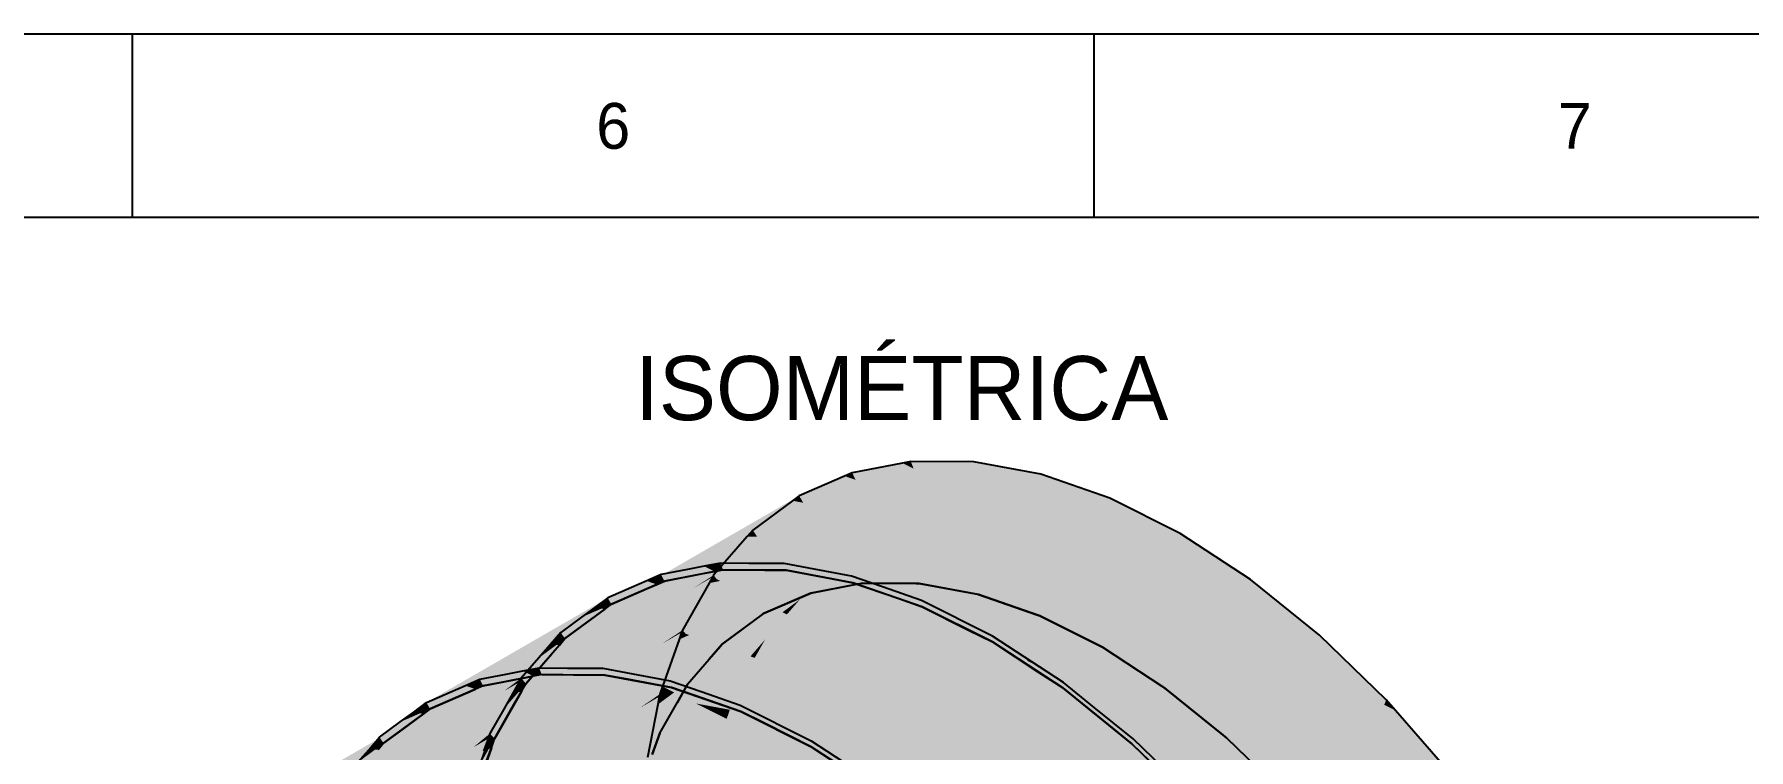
# Model space of a CAD drawing. Extents: x 0 to 420, y 0 to 297.
# Drawn here: x 257.1 to 350.7, y 257.9 to 297 of the extents above; entities that cross this region are included whole.
import ezdxf
from ezdxf.enums import TextEntityAlignment as Align

# ---------------------------------------------------------------- set-up
doc = ezdxf.new("R2010")
doc.units = 0
for name, color, linetype in [('FINA', 7, 'CONTINUOUS'), ('NORMA', 7, 'CONTINUOUS'), ('SOMBRA', 8, 'CONTINUOUS'), ('TEXTO', 7, 'CONTINUOUS'), ('VISIBLE', 7, 'CONTINUOUS')]:
    doc.layers.add(name, color=color, linetype=linetype)

msp = doc.modelspace()

# ---------------------------------------------------------------- linework, layer by layer
at = {"layer": 'FINA'}
for p, q in [((420, 297), (0, 297)), ((262.5, 287), (262.5, 297)), ((315, 287), (315, 297))]:
    msp.add_line(p, q, dxfattribs=at)
at = {"layer": 'NORMA'}
msp.add_line((410, 287), (20, 287), dxfattribs=at)
at = {"layer": 'SOMBRA', "color": 254}
for points in [[(294.2843, 267.6761), (304.995, 273.6845), (300.1886, 271.0849)], [(294.2843, 267.6761), (294.7419, 267.7649), (304.995, 273.6845)], [(308.4459, 273.6572), (304.995, 273.6845), (294.7419, 267.7649)], [(308.4459, 273.6572), (294.7419, 267.7649), (297.0292, 267.7468)], [(298.1929, 267.7376), (308.4459, 273.6572), (297.0292, 267.7468)], [(312.0895, 272.9818), (308.4459, 273.6572), (298.1929, 267.7376)], [(300.1886, 271.0849), (304.995, 273.6845), (304.5374, 273.5957)], [(300.1886, 271.0849), (304.5374, 273.5957), (301.7957, 273.0633)], [(291.1289, 266.9636), (301.7957, 273.0633), (297.0336, 270.3727)], [(291.1289, 266.9636), (291.5426, 267.1437), (301.7957, 273.0633)], [(300.1886, 271.0849), (301.7957, 273.0633), (291.5426, 267.1437)], [(297.0336, 270.3727), (301.7957, 273.0633), (301.382, 272.8832)], [(297.0336, 270.3727), (301.382, 272.8832), (298.9028, 271.804)], [(312.0895, 272.9818), (298.1929, 267.7376), (300.6078, 267.2899)], [(301.8364, 267.0622), (312.0895, 272.9818), (300.6078, 267.2899)], [(315.8633, 271.6698), (312.0895, 272.9818), (301.8364, 267.0622)], [(288.2869, 265.6161), (298.9028, 271.804), (294.1915, 269.0252)], [(288.2869, 265.6161), (288.6497, 265.8844), (298.9028, 271.804)], [(297.0336, 270.3727), (298.9028, 271.804), (288.6497, 265.8844)], [(294.1915, 269.0252), (298.9028, 271.804), (298.54, 271.5357)], [(294.1915, 269.0252), (298.54, 271.5357), (296.3658, 269.9283)], [(315.8633, 271.6698), (301.8364, 267.0622), (304.3377, 266.1926)], [(305.6102, 265.7502), (315.8633, 271.6698), (304.3377, 266.1926)], [(319.7028, 269.7436), (315.8633, 271.6698), (305.6102, 265.7502)], [(300.1886, 271.0849), (291.5426, 267.1437), (293.6631, 267.5554)], [(294.2843, 267.6761), (300.1886, 271.0849), (293.6631, 267.5554)], [(285.807, 263.6569), (296.3658, 269.9283), (291.7111, 267.0656)], [(285.807, 263.6569), (286.1128, 264.0087), (296.3658, 269.9283)], [(294.1915, 269.0252), (296.3658, 269.9283), (286.1128, 264.0087)], [(297.0336, 270.3727), (288.6497, 265.8844), (290.5671, 266.719)], [(291.1289, 266.9636), (297.0336, 270.3727), (290.5671, 266.719)], [(291.7111, 267.0656), (296.3658, 269.9283), (296.06, 269.5765)], [(319.7028, 269.7436), (305.6102, 265.7502), (308.155, 264.4735)], [(309.4497, 263.824), (319.7028, 269.7436), (308.155, 264.4735)], [(323.5423, 267.2363), (319.7028, 269.7436), (309.4497, 263.824)], [(294.1915, 269.0252), (286.1128, 264.0087), (287.7942, 265.2519)], [(288.2869, 265.6161), (294.1915, 269.0252), (287.7942, 265.2519)], [(291.7111, 267.0656), (296.06, 269.5765), (294.2281, 267.4683)], [(292.8026, 267.7803), (291.3705, 267.5022), (281.471, 261.7867)], [(292.8026, 267.7803), (281.471, 261.7867), (287.2925, 264.599)], [(283.8216, 262.2432), (294.6005, 268.1294), (291.0258, 266.4025)], [(283.8216, 262.2432), (284.701, 262.414), (294.6005, 268.1294)], [(296.1453, 268.1172), (294.6005, 268.1294), (284.701, 262.414)], [(296.1453, 268.1172), (284.701, 262.414), (290.6352, 264.9359)], [(291.0258, 266.4025), (292.8026, 267.7803), (287.2925, 264.599)], [(299.7156, 267.7995), (298.0846, 268.1019), (288.1851, 262.3864)], [(288.1851, 262.3864), (298.0846, 268.1019), (290.6352, 264.9359)], [(299.7156, 267.7995), (288.1851, 262.3864), (294.2053, 264.6181)], [(298.0846, 268.1019), (296.1453, 268.1172), (290.6352, 264.9359)], [(291.0258, 266.4025), (294.6005, 268.1294), (293.7211, 267.9587)], [(291.0258, 266.4025), (293.7211, 267.9587), (292.8026, 267.7803)], [(301.7632, 267.4199), (299.7156, 267.7995), (294.2053, 264.6181)], [(289.7447, 266.7945), (288.4497, 266.2308), (278.5503, 260.5153)], [(289.7447, 266.7945), (278.5503, 260.5153), (284.2345, 263.6132)], [(280.6758, 261.4406), (291.3705, 267.5022), (287.8802, 265.6)], [(280.6758, 261.4406), (281.471, 261.7867), (291.3705, 267.5022)], [(283.9169, 261.4461), (294.2281, 267.4683), (293.1313, 266.766)], [(283.9169, 261.4461), (283.9751, 261.5487), (294.2281, 267.4683)], [(291.7111, 267.0656), (294.2281, 267.4683), (283.9751, 261.5487)], [(291.7111, 267.0656), (283.9751, 261.5487), (285.3919, 263.1792)], [(287.8802, 265.6), (289.7447, 266.7945), (284.2345, 263.6132)], [(285.807, 263.6569), (291.7111, 267.0656), (285.3919, 263.1792)], [(287.8802, 265.6), (291.3705, 267.5022), (290.5753, 267.156)], [(287.8802, 265.6), (290.5753, 267.156), (289.7447, 266.7945)], [(289.6361, 264.5283), (294.17, 267.3657), (293.9847, 267.0389)], [(289.6361, 264.5283), (293.1313, 266.766), (294.17, 267.3657)], [(289.6361, 264.5283), (293.9847, 267.0389), (292.5263, 264.466)], [(303.4526, 266.8326), (301.7632, 267.4199), (291.8637, 261.7044)], [(291.8637, 261.7044), (301.7632, 267.4199), (294.2053, 264.6181)], [(303.4526, 266.8326), (291.8637, 261.7044), (297.9425, 263.6513)], [(293.1313, 266.766), (294.2281, 267.4683), (294.17, 267.3657)], [(305.5733, 266.0953), (303.4526, 266.8326), (297.9425, 263.6513)], [(323.5423, 267.2363), (309.4497, 263.824), (311.9945, 262.1622)], [(313.2893, 261.3167), (323.5423, 267.2363), (311.9945, 262.1622)], [(327.3161, 264.1907), (323.5423, 267.2363), (313.2893, 261.3167)], [(277.8529, 259.9998), (288.4497, 266.2308), (285.0572, 264.1592)], [(277.8529, 259.9998), (278.5503, 260.5153), (288.4497, 266.2308)], [(283.7317, 261.1193), (293.1313, 266.766), (289.6361, 264.5283)], [(283.7317, 261.1193), (283.9169, 261.4461), (293.1313, 266.766)], [(283.8216, 262.2432), (291.0258, 266.4025), (287.2925, 264.599)], [(285.0572, 264.1592), (288.4497, 266.2308), (287.7524, 265.7152)], [(295.6738, 260.3798), (305.5733, 266.0953), (297.9425, 263.6513)], [(309.4497, 264.1506), (305.5733, 266.0953), (295.6738, 260.3798)], [(287.0241, 265.1767), (285.8884, 264.3371), (275.9889, 258.6216)], [(287.0241, 265.1767), (275.9889, 258.6216), (281.5139, 261.9954)], [(280.6758, 261.4406), (287.8802, 265.6), (284.2345, 263.6132)], [(285.0572, 264.1592), (287.0241, 265.1767), (281.5139, 261.9954)], [(290.6352, 264.9359), (284.701, 262.414), (286.2458, 262.4017)], [(285.0572, 264.1592), (287.7524, 265.7152), (287.0241, 265.1767)], [(288.1851, 262.3864), (290.6352, 264.9359), (286.2458, 262.4017)], [(275.4012, 257.9454), (285.8884, 264.3371), (282.6054, 262.1047)], [(275.4012, 257.9454), (275.9889, 258.6216), (285.8884, 264.3371)], [(277.8529, 259.9998), (285.0572, 264.1592), (281.5139, 261.9954)], [(287.2925, 264.599), (281.471, 261.7867), (282.9031, 262.0648)], [(282.231, 258.4271), (292.5263, 264.466), (291.4455, 263.7471)], [(282.231, 258.4271), (282.2732, 258.5464), (292.5263, 264.466)], [(289.6361, 264.5283), (292.5263, 264.466), (282.2732, 258.5464)], [(289.6361, 264.5283), (282.2732, 258.5464), (283.4012, 260.5363)], [(282.6054, 262.1047), (285.8884, 264.3371), (285.3007, 263.6609)], [(283.8216, 262.2432), (287.2925, 264.599), (282.9031, 262.0648)], [(283.7317, 261.1193), (289.6361, 264.5283), (283.4012, 260.5363)], [(288.0007, 261.4557), (292.484, 264.3467), (292.3494, 263.9664)], [(288.0007, 261.4557), (291.4455, 263.7471), (292.484, 264.3467)], [(294.2053, 264.6181), (288.1851, 262.3864), (289.8161, 262.084)], [(291.8637, 261.7044), (294.2053, 264.6181), (289.8161, 262.084)], [(291.4455, 263.7471), (292.5263, 264.466), (292.484, 264.3467)], [(299.5503, 258.4351), (309.4497, 264.1506), (295.6738, 260.3798)], [(311.6075, 262.7415), (309.4497, 264.1506), (299.5503, 258.4351)], [(327.3161, 264.1907), (313.2893, 261.3167), (315.7905, 259.2981)], [(317.0631, 258.2711), (327.3161, 264.1907), (315.7905, 259.2981)], [(330.9597, 260.6589), (327.3161, 264.1907), (317.0631, 258.2711)], [(284.2345, 263.6132), (278.5503, 260.5153), (279.8452, 261.079)], [(280.6758, 261.4406), (284.2345, 263.6132), (279.8452, 261.079)], [(282.0963, 258.0468), (291.4455, 263.7471), (288.0007, 261.4557)], [(282.0963, 258.0468), (282.231, 258.4271), (291.4455, 263.7471)], [(282.6054, 262.1047), (285.3007, 263.6609), (284.6871, 262.9546)], [(288.0007, 261.4557), (292.3494, 263.9664), (291.4366, 261.3885)], [(297.9425, 263.6513), (291.8637, 261.7044), (293.5531, 261.1171)], [(295.6738, 260.3798), (297.9425, 263.6513), (293.5531, 261.1171)], [(284.6871, 262.9546), (283.7301, 261.8534), (273.8306, 256.1379)], [(284.6871, 262.9546), (273.8306, 256.1379), (279.1769, 259.7734)], [(275.4012, 257.9454), (282.6054, 262.1047), (279.1769, 259.7734)], [(282.6054, 262.1047), (284.6871, 262.9546), (279.1769, 259.7734)], [(311.6075, 262.7415), (299.5503, 258.4351), (307.2182, 260.2074)], [(313.3262, 261.6192), (311.6075, 262.7415), (307.2182, 260.2074)], [(270.9764, 255.3285), (281.6431, 261.4282), (281.2294, 261.2481)], [(270.9764, 255.3285), (271.3901, 255.5086), (281.6431, 261.4282)], [(270.9764, 255.3285), (281.2294, 261.2481), (279.7258, 260.5935)], [(281.6431, 261.4282), (271.3901, 255.5086), (282.722, 261.6377)], [(274.1318, 256.041), (282.722, 261.6377), (271.3901, 255.5086)], [(273.6922, 255.8938), (283.7301, 261.8534), (282.7944, 261.1489)], [(273.6922, 255.8938), (273.8306, 256.1379), (283.7301, 261.8534)], [(274.1318, 256.041), (284.8424, 262.0495), (284.3849, 261.9606)], [(274.1318, 256.041), (274.5894, 256.1299), (284.8424, 262.0495)], [(274.1318, 256.041), (284.3849, 261.9606), (282.722, 261.6377)], [(284.8424, 262.0495), (274.5894, 256.1299), (286.0061, 262.0403)], [(278.0403, 256.1026), (286.0061, 262.0403), (274.5894, 256.1299)], [(281.5139, 261.9954), (275.9889, 258.6216), (277.1246, 259.4613)], [(277.8529, 259.9998), (281.5139, 261.9954), (277.1246, 259.4613)], [(278.0403, 256.1026), (288.2934, 262.0222), (286.0061, 262.0403)], [(288.2934, 262.0222), (278.0403, 256.1026), (289.522, 261.7944)], [(281.6839, 255.4271), (289.522, 261.7944), (278.0403, 256.1026)], [(280.5671, 259.4721), (283.5917, 261.6093), (283.2623, 261.0282)], [(280.5671, 259.4721), (282.7944, 261.1489), (283.5917, 261.6093)], [(291.4366, 261.3885), (291.2895, 260.9729), (281.0364, 255.0533)], [(291.4366, 261.3885), (281.0364, 255.0533), (281.1836, 255.4689)], [(288.0007, 261.4557), (291.4366, 261.3885), (281.1836, 255.4689)], [(288.0007, 261.4557), (281.1836, 255.4689), (281.8562, 257.3685)], [(281.6839, 255.4271), (291.9369, 261.3467), (289.522, 261.7944)], [(291.9369, 261.3467), (281.6839, 255.4271), (293.2095, 260.9043)], [(282.0963, 258.0468), (288.0007, 261.4557), (281.8562, 257.3685)], [(282.7944, 261.1489), (283.7301, 261.8534), (283.5917, 261.6093)], [(315.0155, 260.2558), (313.3262, 261.6192), (303.4267, 255.9037)], [(303.4267, 255.9037), (313.3262, 261.6192), (307.2182, 260.2074)], [(278.7503, 260.1689), (268.4972, 254.2493), (279.7258, 260.5935)], [(270.9764, 255.3285), (279.7258, 260.5935), (268.4972, 254.2493)], [(273.3628, 255.3127), (282.7944, 261.1489), (280.5671, 259.4721)], [(273.3628, 255.3127), (273.6922, 255.8938), (282.7944, 261.1489)], [(280.5671, 259.4721), (283.2623, 261.0282), (282.7737, 260.1662)], [(280.9291, 254.492), (290.2253, 260.2393), (286.8335, 257.901)], [(280.9291, 254.492), (281.0108, 254.9193), (290.2253, 260.2393)], [(281.0108, 254.9193), (291.2895, 260.9729), (290.2253, 260.2393)], [(281.0108, 254.9193), (281.0364, 255.0533), (291.2895, 260.9729)], [(285.4577, 254.1151), (293.2095, 260.9043), (281.6839, 255.4271)], [(285.4577, 254.1151), (295.7107, 260.0347), (293.2095, 260.9043)], [(286.8335, 257.901), (291.2638, 260.8389), (291.1821, 260.4116)], [(286.8335, 257.901), (290.2253, 260.2393), (291.2638, 260.8389)], [(286.8335, 257.901), (291.1821, 260.4116), (290.6281, 257.5156)], [(290.2253, 260.2393), (291.2895, 260.9729), (291.2638, 260.8389)], [(315.0155, 260.2558), (303.4267, 255.9037), (309.5052, 257.0745)], [(317.1363, 258.5443), (315.0155, 260.2558), (309.5052, 257.0745)], [(330.9597, 260.6589), (317.0631, 258.2711), (319.478, 255.9302)], [(320.7066, 254.7393), (330.9597, 260.6589), (319.478, 255.9302)], [(268.1344, 253.9811), (278.7503, 260.1689), (278.3874, 259.9007)], [(268.1344, 253.9811), (268.4972, 254.2493), (278.7503, 260.1689)], [(268.1344, 253.9811), (278.3874, 259.9007), (277.0688, 258.9257)], [(282.7737, 260.1662), (282.0119, 258.8223), (272.1124, 253.1068)], [(282.7737, 260.1662), (272.1124, 253.1068), (277.2635, 256.9849)], [(273.3628, 255.3127), (280.5671, 259.4721), (277.2635, 256.9849)], [(279.1769, 259.7734), (273.8306, 256.1379), (274.7876, 257.2392)], [(275.4012, 257.9454), (279.1769, 259.7734), (274.7876, 257.2392)], [(280.5671, 259.4721), (282.7737, 260.1662), (277.2635, 256.9849)], [(295.7107, 260.0347), (285.4577, 254.1151), (297.0055, 259.3852)], [(289.2972, 252.1889), (297.0055, 259.3852), (285.4577, 254.1151)], [(289.2972, 252.1889), (299.5503, 258.1085), (297.0055, 259.3852)], [(307.2182, 260.2074), (299.5503, 258.4351), (301.708, 257.0261)], [(303.4267, 255.9037), (307.2182, 260.2074), (301.708, 257.0261)], [(276.2133, 258.2932), (265.9602, 252.3736), (277.0688, 258.9257)], [(268.1344, 253.9811), (277.0688, 258.9257), (265.9602, 252.3736)], [(272.0119, 252.8228), (282.0119, 258.8223), (281.1141, 258.0779)], [(272.0119, 252.8228), (272.1124, 253.1068), (282.0119, 258.8223)], [(278.9767, 256.306), (281.9114, 258.5382), (281.6719, 257.8621)], [(278.9767, 256.306), (281.1141, 258.0779), (281.9114, 258.5382)], [(281.1141, 258.0779), (282.0119, 258.8223), (281.9114, 258.5382)], [(318.7673, 256.9633), (317.1363, 258.5443), (307.2368, 252.8288)], [(307.2368, 252.8288), (317.1363, 258.5443), (309.5052, 257.0745)], [(265.6545, 252.0218), (276.2133, 258.2932), (275.9075, 257.9414)], [(265.6545, 252.0218), (265.9602, 252.3736), (276.2133, 258.2932)], [(271.7725, 252.1466), (281.1141, 258.0779), (278.9767, 256.306)], [(271.7725, 252.1466), (272.0119, 252.8228), (281.1141, 258.0779)], [(299.5503, 258.1085), (289.2972, 252.1889), (300.845, 257.263)]]:
    msp.add_solid(points, dxfattribs=at)
at = {"layer": 'SOMBRA', "color": 253}
for points in [[(301.9824, 272.6744), (301.7957, 273.0633), (304.5374, 273.5957)], [(301.9824, 272.6744), (304.5374, 273.5957), (305.1484, 273.2892)], [(304.5374, 273.5957), (304.995, 273.6845), (305.1484, 273.2892)], [(305.1484, 273.2892), (304.995, 273.6845), (308.4459, 273.6572)], [(305.1484, 273.2892), (308.4459, 273.6572), (309.1522, 271.2806)], [(309.1522, 271.2806), (308.4459, 273.6572), (312.0895, 272.9818)], [(299.1197, 271.4283), (298.9028, 271.804), (301.382, 272.8832)], [(299.1197, 271.4283), (301.382, 272.8832), (301.9824, 272.6744)], [(299.1197, 271.4283), (301.9824, 272.6744), (302.9192, 270.7239)], [(301.382, 272.8832), (301.7957, 273.0633), (301.9824, 272.6744)], [(301.9824, 272.6744), (305.1484, 273.2892), (305.9178, 271.3062)], [(302.9192, 270.7239), (301.9824, 272.6744), (305.9178, 271.3062)], [(305.9178, 271.3062), (305.1484, 273.2892), (309.1522, 271.2806)], [(309.1522, 271.2806), (312.0895, 272.9818), (312.8134, 269.4439)], [(312.8134, 269.4439), (312.0895, 272.9818), (315.8633, 271.6698)], [(296.6092, 269.5721), (296.3658, 269.9283), (298.54, 271.5357)], [(296.6092, 269.5721), (298.54, 271.5357), (299.1197, 271.4283)], [(298.54, 271.5357), (298.9028, 271.804), (299.1197, 271.4283)], [(312.8134, 269.4439), (315.8633, 271.6698), (316.2878, 267.7009)], [(316.2878, 267.7009), (315.8633, 271.6698), (319.7028, 269.7436)], [(296.6092, 269.5721), (299.1197, 271.4283), (300.2078, 269.5436)], [(300.2078, 269.5436), (299.1197, 271.4283), (302.9192, 270.7239)], [(300.2078, 269.5436), (302.9192, 270.7239), (303.4985, 269.5176)], [(302.9192, 270.7239), (305.9178, 271.3062), (306.3936, 270.0798)], [(303.4985, 269.5176), (302.9192, 270.7239), (306.3936, 270.0798)], [(306.3936, 270.0798), (305.9178, 271.3062), (309.5164, 270.0551)], [(305.9178, 271.3062), (309.1522, 271.2806), (309.5164, 270.0551)], [(309.5164, 270.0551), (309.1522, 271.2806), (312.8134, 269.4439)], [(296.06, 269.5765), (296.3658, 269.9283), (296.6092, 269.5721)], [(303.4985, 269.5176), (306.3936, 270.0798), (306.6213, 269.4929)], [(306.6213, 269.4929), (306.3936, 270.0798), (309.6907, 269.4686)], [(306.3936, 270.0798), (309.5164, 270.0551), (309.6907, 269.4686)], [(309.6907, 269.4686), (309.5164, 270.0551), (312.9313, 268.8678)], [(309.5164, 270.0551), (312.8134, 269.4439), (312.9313, 268.8678)], [(316.2878, 267.7009), (319.7028, 269.7436), (319.7028, 265.9877)], [(319.7028, 265.9877), (319.7028, 269.7436), (323.5423, 267.2363)], [(294.4055, 267.2475), (294.2281, 267.4683), (296.06, 269.5765)], [(294.4055, 267.2475), (296.06, 269.5765), (296.6092, 269.5721)], [(294.4055, 267.2475), (296.6092, 269.5721), (297.83, 267.7856)], [(297.83, 267.7856), (296.6092, 269.5721), (300.2078, 269.5436)], [(297.83, 267.7856), (300.2078, 269.5436), (300.8807, 268.3781)], [(300.8807, 268.3781), (300.2078, 269.5436), (303.4985, 269.5176)], [(300.8807, 268.3781), (303.4985, 269.5176), (303.7758, 268.9403)], [(301.2028, 267.8203), (300.8807, 268.3781), (303.7758, 268.9403)], [(301.2028, 267.8203), (303.7758, 268.9403), (307.821, 260.5175)], [(303.7758, 268.9403), (303.4985, 269.5176), (306.6213, 269.4929)], [(303.7758, 268.9403), (306.6213, 269.4929), (310.6555, 259.0955)], [(303.7758, 268.9403), (310.6555, 259.0955), (307.821, 260.5175)], [(306.6213, 269.4929), (313.1443, 257.8469), (310.6555, 259.0955)], [(306.6213, 269.4929), (309.6907, 269.4686), (313.1443, 257.8469)], [(309.6907, 269.4686), (315.4202, 256.7052), (313.1443, 257.8469)], [(309.6907, 269.4686), (312.9313, 268.8678), (315.4202, 256.7052)], [(312.9313, 268.8678), (312.8134, 269.4439), (316.2878, 267.7009)], [(312.9313, 268.8678), (317.58, 255.6217), (315.4202, 256.7052)], [(312.9313, 268.8678), (316.2878, 267.7009), (317.58, 255.6217)], [(291.3705, 267.5022), (292.8026, 267.7803), (294.097, 267.77)], [(291.3705, 267.5022), (294.097, 267.77), (294.2843, 267.6761)], [(294.097, 267.77), (292.8026, 267.7803), (293.7211, 267.9587)], [(294.097, 267.77), (293.7211, 267.9587), (294.6005, 268.1294)], [(294.097, 267.77), (294.6005, 268.1294), (294.7419, 267.7649)], [(294.097, 267.77), (294.7419, 267.7649), (294.2843, 267.6761)], [(294.4055, 267.2475), (297.83, 267.7856), (294.5879, 267.156)], [(294.5879, 267.156), (297.83, 267.7856), (298.585, 266.6808)], [(294.6005, 268.1294), (298.1929, 267.7376), (294.7419, 267.7649)], [(294.6005, 268.1294), (296.1453, 268.1172), (298.1929, 267.7376)], [(296.1453, 268.1172), (298.0846, 268.1019), (298.1929, 267.7376)], [(298.585, 266.6808), (297.83, 267.7856), (300.8807, 268.3781)], [(298.0846, 268.1019), (301.8364, 267.0622), (298.1929, 267.7376)], [(298.0846, 268.1019), (299.7156, 267.7995), (301.8364, 267.0622)], [(298.585, 266.6808), (300.8807, 268.3781), (301.2028, 267.8203)], [(298.9463, 266.152), (298.585, 266.6808), (301.2028, 267.8203)], [(298.9463, 266.152), (301.2028, 267.8203), (304.4397, 262.2137)], [(299.7156, 267.7995), (301.7632, 267.4199), (301.8364, 267.0622)], [(301.2028, 267.8203), (307.821, 260.5175), (304.4397, 262.2137)], [(288.4497, 266.2308), (289.7447, 266.7945), (290.9448, 267.0276)], [(288.4497, 266.2308), (290.9448, 267.0276), (291.1289, 266.9636)], [(288.4497, 266.2308), (291.1289, 266.9636), (288.6497, 265.8844)], [(290.9448, 267.0276), (289.7447, 266.7945), (290.5753, 267.156)], [(290.9448, 267.0276), (290.5753, 267.156), (291.3705, 267.5022)], [(290.9448, 267.0276), (291.3705, 267.5022), (291.5426, 267.1437)], [(290.9448, 267.0276), (291.5426, 267.1437), (291.1289, 266.9636)], [(291.3705, 267.5022), (294.2843, 267.6761), (291.5426, 267.1437)], [(292.7156, 264.2662), (292.5263, 264.466), (293.9847, 267.0389)], [(292.7156, 264.2662), (293.9847, 267.0389), (294.4938, 267.1378)], [(292.7156, 264.2662), (294.4938, 267.1378), (295.8264, 265.48)], [(293.9847, 267.0389), (294.17, 267.3657), (294.4055, 267.2475)], [(293.9847, 267.0389), (294.4055, 267.2475), (294.4938, 267.1378)], [(294.17, 267.3657), (294.2281, 267.4683), (294.4055, 267.2475)], [(294.4938, 267.1378), (294.4055, 267.2475), (294.5879, 267.156)], [(295.8264, 265.48), (294.4938, 267.1378), (294.5879, 267.156)], [(295.8264, 265.48), (294.5879, 267.156), (296.9522, 265.97)], [(294.5879, 267.156), (298.585, 266.6808), (296.9522, 265.97)], [(301.7632, 267.4199), (305.6102, 265.7502), (301.8364, 267.0622)], [(301.7632, 267.4199), (303.4526, 266.8326), (305.6102, 265.7502)], [(303.4526, 266.8326), (305.5733, 266.0953), (305.6102, 265.7502)], [(316.2878, 267.7009), (319.7028, 254.5568), (317.58, 255.6217)], [(316.2878, 267.7009), (319.7028, 265.9877), (319.7028, 254.5568)], [(319.7028, 265.9877), (323.5423, 267.2363), (323.1772, 264.2447)], [(323.1772, 264.2447), (323.5423, 267.2363), (327.3161, 264.1907)], [(288.1092, 265.6491), (287.7524, 265.7152), (288.4497, 266.2308)], [(288.1092, 265.6491), (288.4497, 266.2308), (288.6497, 265.8844)], [(288.1092, 265.6491), (288.6497, 265.8844), (288.2869, 265.6161)], [(296.6506, 264.4547), (295.8264, 265.48), (296.9522, 265.97)], [(296.6506, 264.4547), (296.9522, 265.97), (297.9935, 265.4476)], [(296.9522, 265.97), (298.585, 266.6808), (298.9463, 266.152)], [(296.9522, 265.97), (298.9463, 266.152), (297.9935, 265.4476)], [(297.9935, 265.4476), (298.9463, 266.152), (298.2308, 265.3286)], [(298.2308, 265.3286), (298.9463, 266.152), (300.1758, 264.3528)], [(298.9463, 266.152), (304.4397, 262.2137), (300.1758, 264.3528)], [(305.5733, 266.0953), (309.4497, 263.824), (305.6102, 265.7502)], [(305.5733, 266.0953), (309.4497, 264.1506), (309.4497, 263.824)], [(319.7028, 265.9877), (321.8626, 253.4733), (319.7028, 254.5568)], [(319.7028, 265.9877), (323.1177, 263.7576), (321.8626, 253.4733)], [(319.7028, 265.9877), (321.425, 265.1237), (323.1177, 263.7576)], [(285.8884, 264.3371), (287.0241, 265.1767), (288.1092, 265.6491)], [(285.8884, 264.3371), (288.1092, 265.6491), (288.2869, 265.6161)], [(285.8884, 264.3371), (288.2869, 265.6161), (286.1127, 264.0087)], [(288.1092, 265.6491), (287.0241, 265.1767), (287.7524, 265.7152)], [(292.7156, 264.2662), (295.8264, 265.48), (292.8949, 264.2039)], [(292.8949, 264.2039), (295.8264, 265.48), (296.6506, 264.4547)], [(297.045, 263.964), (296.6506, 264.4547), (297.9935, 265.4476)], [(297.045, 263.964), (297.9935, 265.4476), (298.2308, 265.3286)], [(297.045, 263.964), (298.2308, 265.3286), (300.1758, 264.3528)], [(321.425, 265.1237), (323.1772, 264.2447), (323.1177, 263.7576)], [(285.6386, 263.6582), (285.3007, 263.6609), (285.8884, 264.3371)], [(285.6386, 263.6582), (285.8884, 264.3371), (286.1127, 264.0087)], [(285.6386, 263.6582), (286.1127, 264.0087), (285.807, 263.6569)], [(291.4366, 261.3885), (292.3494, 263.9664), (292.8097, 264.1668)], [(291.4366, 261.3885), (292.8097, 264.1668), (294.2314, 262.6661)], [(292.3494, 263.9664), (292.484, 264.3467), (292.7156, 264.2662)], [(292.3494, 263.9664), (292.7156, 264.2662), (292.8097, 264.1668)], [(292.484, 264.3467), (292.5263, 264.466), (292.7156, 264.2662)], [(292.8097, 264.1668), (292.7156, 264.2662), (292.8949, 264.2039)], [(294.2314, 262.6661), (292.8097, 264.1668), (292.8949, 264.2039)], [(292.8949, 264.2039), (296.6506, 264.4547), (295.2186, 263.396)], [(294.2314, 262.6661), (292.8949, 264.2039), (295.2186, 263.396)], [(295.2186, 263.396), (296.6506, 264.4547), (297.045, 263.964)], [(297.045, 263.964), (300.1758, 264.3528), (302.5781, 260.8374)], [(304.4397, 262.2137), (302.5781, 260.8374), (300.1758, 264.3528)], [(309.4497, 264.1506), (311.6075, 262.7415), (309.4497, 263.824)], [(323.1177, 263.7576), (323.1772, 264.2447), (326.4743, 261.0488)], [(323.1772, 264.2447), (324.9757, 263.3425), (326.5921, 261.4887)], [(323.1772, 264.2447), (326.5921, 261.4887), (326.4743, 261.0488)], [(323.1772, 264.2447), (327.3161, 264.1907), (326.8385, 262.408)], [(326.8385, 262.408), (327.3161, 264.1907), (330.9597, 260.6589)], [(283.7301, 261.8534), (284.6871, 262.9546), (285.6386, 263.6582)], [(283.7301, 261.8534), (285.6386, 263.6582), (285.807, 263.6569)], [(283.7301, 261.8534), (285.807, 263.6569), (283.9751, 261.5487)], [(285.6386, 263.6582), (284.6871, 262.9546), (285.3007, 263.6609)], [(295.1106, 261.7379), (294.2314, 262.6661), (295.2186, 263.396)], [(295.1106, 261.7379), (295.2186, 263.396), (296.2422, 263.0401)], [(295.2186, 263.396), (297.045, 263.964), (296.2422, 263.0401)], [(296.2422, 263.0401), (297.045, 263.964), (296.4754, 262.9591)], [(296.4754, 262.9591), (297.045, 263.964), (298.3871, 262.2944)], [(297.045, 263.964), (302.5781, 260.8374), (298.3871, 262.2944)], [(313.2893, 261.3167), (309.4497, 263.824), (311.3861, 262.8526)], [(323.1177, 263.7576), (324.1385, 252.3315), (321.8626, 253.4733)], [(323.1177, 263.7576), (326.4743, 261.0488), (324.1385, 252.3315)], [(324.9757, 263.3425), (326.8385, 262.408), (326.5921, 261.4887)], [(324.9757, 263.3425), (326.8384, 262.408), (326.8385, 262.408)], [(291.4366, 261.3885), (294.2314, 262.6661), (292.0721, 261.0697)], [(293.2756, 260.4659), (292.0721, 261.0697), (294.2314, 262.6661)], [(293.2756, 260.4659), (294.2314, 262.6661), (295.1106, 261.7379)], [(295.5314, 261.2937), (295.1106, 261.7379), (296.2422, 263.0401)], [(295.5314, 261.2937), (296.2422, 263.0401), (296.4754, 262.9591)], [(295.5314, 261.2937), (296.4754, 262.9591), (298.3871, 262.2944)], [(295.5314, 261.2937), (298.3871, 262.2944), (301.0094, 259.0322)], [(302.5781, 260.8374), (301.0094, 259.0322), (298.3871, 262.2944)], [(304.4397, 262.2137), (305.9015, 259.6819), (302.5781, 260.8374)], [(307.821, 260.5175), (305.9015, 259.6819), (304.4397, 262.2137)], [(311.6075, 262.7415), (313.2893, 261.3167), (311.3861, 262.8526)], [(311.6075, 262.7415), (313.3262, 261.6192), (313.2893, 261.3167)], [(326.5921, 261.4887), (326.8385, 262.408), (329.8892, 258.2928)], [(326.8384, 262.408), (326.8385, 262.408), (326.8385, 262.408)], [(326.8385, 262.408), (326.8385, 262.408), (328.786, 261.431)], [(326.8385, 262.408), (330.2534, 259.0978), (329.8892, 258.2928)], [(326.8385, 262.408), (328.786, 261.431), (330.2534, 259.0978)], [(326.8385, 262.408), (330.9597, 260.6589), (330.8423, 260.3994)], [(283.5756, 261.089), (283.2623, 261.0282), (283.5917, 261.6093)], [(283.5756, 261.089), (283.5917, 261.6093), (283.8953, 261.457)], [(283.5756, 261.089), (283.8953, 261.457), (283.9169, 261.4461)], [(283.5756, 261.089), (283.9169, 261.4461), (283.7317, 261.1193)], [(283.5917, 261.6093), (283.7301, 261.8534), (283.9751, 261.5487)], [(283.5917, 261.6093), (283.9751, 261.5487), (283.8953, 261.457)], [(283.8953, 261.457), (283.9751, 261.5487), (283.9169, 261.4461)], [(291.4873, 260.7974), (291.2895, 260.9729), (291.4366, 261.3885)], [(291.4873, 260.7974), (291.4366, 261.3885), (292.0721, 261.0697)], [(293.2756, 260.4659), (295.1106, 261.7379), (293.904, 260.3494)], [(293.904, 260.3494), (295.1106, 261.7379), (295.5314, 261.2937)], [(293.904, 260.3494), (295.5314, 261.2937), (294.8923, 260.1662)], [(294.8923, 260.1662), (295.5314, 261.2937), (295.1174, 260.1245)], [(295.1174, 260.1245), (295.5314, 261.2937), (296.9631, 259.7823)], [(295.5314, 261.2937), (301.0094, 259.0322), (296.9631, 259.7823)], [(313.3262, 261.6192), (317.0631, 258.2711), (313.2893, 261.3167)], [(313.3262, 261.6192), (315.0155, 260.2558), (317.0631, 258.2711)], [(326.4743, 261.0488), (326.5921, 261.4887), (329.7149, 257.9076)], [(326.5921, 261.4887), (329.8892, 258.2928), (329.7149, 257.9076)], [(328.786, 261.431), (330.8423, 260.3994), (330.2534, 259.0978)], [(328.786, 261.431), (330.8423, 260.3994), (330.8423, 260.3994)], [(282.0119, 258.8223), (283.7317, 261.1193), (282.2732, 258.5464)], [(282.0119, 258.8223), (283.5756, 261.089), (283.7317, 261.1193)], [(282.0119, 258.8223), (282.7737, 260.1662), (283.5756, 261.089)], [(283.5756, 261.089), (282.7737, 260.1662), (283.2623, 261.0282)], [(290.6281, 257.5156), (291.1821, 260.4116), (291.5858, 260.7101)], [(290.6281, 257.5156), (291.5858, 260.7101), (293.0722, 259.3921)], [(291.1821, 260.4116), (291.2638, 260.8389), (291.4873, 260.7974)], [(291.1821, 260.4116), (291.4873, 260.7974), (291.5858, 260.7101)], [(291.2638, 260.8389), (291.2895, 260.9729), (291.4873, 260.7974)], [(291.4873, 260.7974), (292.0721, 261.0697), (291.6605, 260.7653)], [(291.5858, 260.7101), (291.4873, 260.7974), (291.6605, 260.7653)], [(293.7837, 260.211), (291.5858, 260.7101), (291.6605, 260.7653)], [(293.7837, 260.211), (293.0722, 259.3921), (291.5858, 260.7101)], [(293.2756, 260.4659), (291.6605, 260.7653), (292.0721, 261.0697)], [(293.7837, 260.211), (291.6605, 260.7653), (293.2756, 260.4659)], [(293.7837, 260.211), (293.2756, 260.4659), (293.904, 260.3494)], [(294.6666, 259.7681), (293.7837, 260.211), (293.904, 260.3494)], [(294.6666, 259.7681), (293.904, 260.3494), (294.8923, 260.1662)], [(302.5781, 260.8374), (304.2181, 258.4374), (301.0094, 259.0322)], [(305.9015, 259.6819), (304.2181, 258.4374), (302.5781, 260.8374)], [(307.821, 260.5175), (308.6874, 258.7133), (305.9015, 259.6819)], [(310.6555, 259.0955), (308.6874, 258.7133), (307.821, 260.5175)], [(315.0155, 260.2558), (317.1363, 258.5443), (317.0631, 258.2711)], [(331.4532, 260.0929), (330.9597, 260.6589), (320.7066, 254.7393)], [(326.4743, 261.0488), (326.6273, 251.083), (324.1385, 252.3315)], [(326.4743, 261.0488), (329.7149, 257.9076), (326.6273, 251.083)], [(330.2534, 259.0978), (330.8423, 260.3994), (333.4878, 255.3886)], [(330.8423, 260.3994), (330.9597, 260.6589), (331.4532, 260.0929)], [(330.8423, 260.3994), (330.8423, 260.3994), (330.8423, 260.3994)], [(330.8423, 260.3994), (330.8423, 260.3994), (331.4532, 260.0929)], [(330.8423, 260.3994), (334.2572, 256.4832), (333.4878, 255.3886)], [(330.8423, 260.3994), (331.4532, 260.0929), (333.9171, 257.2674)], [(330.8423, 260.3994), (333.9171, 257.2674), (334.2572, 256.4832)], [(290.6281, 257.5156), (293.0722, 259.3921), (291.2528, 257.2984)], [(292.4357, 256.8871), (291.2528, 257.2984), (293.0722, 259.3921)], [(292.4357, 256.8871), (293.0722, 259.3921), (293.9914, 258.577)], [(294.6666, 259.7681), (293.0722, 259.3921), (293.7837, 260.211)], [(294.6666, 259.7681), (293.9914, 258.577), (293.0722, 259.3921)], [(294.9422, 259.6298), (293.9914, 258.577), (294.6666, 259.7681)], [(294.9422, 259.6298), (294.4313, 258.1868), (293.9914, 258.577)], [(294.4313, 258.1868), (294.9422, 259.6298), (299.0684, 257.5598)], [(294.9422, 259.6298), (294.6666, 259.7681), (294.8923, 260.1662)], [(294.9422, 259.6298), (294.8923, 260.1662), (295.1174, 260.1245)], [(294.9422, 259.6298), (295.1174, 260.1245), (296.9631, 259.7823)], [(294.9422, 259.6298), (296.9631, 259.7823), (299.0684, 257.5598)], [(301.0094, 259.0322), (299.0684, 257.5598), (296.9631, 259.7823)], [(305.9015, 259.6819), (306.9079, 257.9387), (304.2181, 258.4374)], [(308.6874, 258.7133), (306.9079, 257.9387), (305.9015, 259.6819)], [(331.4532, 260.0929), (320.7066, 254.7393), (321.2002, 254.1733)], [(329.5685, 254.7567), (331.4532, 260.0929), (321.2002, 254.1733)], [(329.5685, 254.7567), (333.9171, 257.2674), (331.4532, 260.0929)], [(281.9552, 257.9854), (281.6719, 257.8621), (281.9114, 258.5382)], [(281.9114, 258.5382), (282.0119, 258.8223), (282.2732, 258.5464)], [(281.9114, 258.5382), (282.2732, 258.5464), (282.2098, 258.4345)], [(281.9552, 257.9854), (281.9114, 258.5382), (282.2098, 258.4345)], [(281.9552, 257.9854), (282.2098, 258.4345), (282.231, 258.4271)], [(281.9552, 257.9854), (282.231, 258.4271), (282.0963, 258.0468)], [(282.2098, 258.4345), (282.2732, 258.5464), (282.231, 258.4271)], [(292.4357, 256.8871), (293.9914, 258.577), (293.0308, 256.8824)], [(293.0308, 256.8824), (293.9914, 258.577), (294.4313, 258.1868)], [(301.0094, 259.0322), (300.5372, 256.823), (299.0684, 257.5598)], [(301.0094, 259.0322), (302.7997, 256.8051), (300.5372, 256.823)], [(304.2181, 258.4374), (302.7997, 256.8051), (301.0094, 259.0322)], [(304.2181, 258.4374), (305.3473, 256.7849), (302.7997, 256.8051)], [(306.9079, 257.9387), (305.3473, 256.7849), (304.2181, 258.4374)], [(308.6874, 258.7133), (309.2697, 257.5009), (306.9079, 257.9387)], [(310.6555, 259.0955), (311.1337, 257.8629), (308.6874, 258.7133)], [(311.1337, 257.8629), (309.2697, 257.5009), (308.6874, 258.7133)], [(313.1443, 257.8469), (311.1337, 257.8629), (310.6555, 259.0955)], [(317.1363, 258.5443), (320.7066, 254.7393), (317.0631, 258.2711)], [(317.1363, 258.5443), (318.7673, 256.9633), (320.7066, 254.7393)], [(329.8892, 258.2928), (330.2534, 259.0978), (333.012, 254.7117)], [(330.2534, 259.0978), (333.4878, 255.3886), (333.012, 254.7117)], [(280.8787, 255.6218), (282.0963, 258.0468), (281.1836, 255.4689)], [(280.8787, 255.6218), (281.9552, 257.9854), (282.0963, 258.0468)], [(280.8787, 255.6218), (281.3169, 256.8593), (281.9552, 257.9854)], [(281.9552, 257.9854), (281.3169, 256.8593), (281.6719, 257.8621)], [(293.0308, 256.8824), (294.4313, 258.1868), (293.9668, 256.875)], [(293.9668, 256.875), (294.4313, 258.1868), (294.1801, 256.8733)], [(294.1801, 256.8733), (294.4313, 258.1868), (295.9282, 256.8595)], [(294.4313, 258.1868), (299.7606, 256.8291), (295.9282, 256.8595)], [(294.4313, 258.1868), (299.0684, 257.5598), (299.7606, 256.8291)], [(329.7149, 257.9076), (329.8892, 258.2928), (332.7843, 254.3877)], [(329.8892, 258.2928), (333.012, 254.7117), (332.7843, 254.3877)]]:
    msp.add_solid(points, dxfattribs=at)
at = {"layer": 'SOMBRA', "color": 252}
for points in [[(302.234, 267.0153), (277.6128, 253.8351), (299.5332, 266.4908)], [(302.234, 267.0153), (279.6237, 254.2256), (277.6128, 253.8351)], [(279.6237, 254.2256), (302.234, 267.0153), (302.3787, 267.0434)], [(279.6237, 254.2256), (302.3787, 267.0434), (280.4584, 254.3877)], [(305.292, 267.0203), (280.4584, 254.3877), (302.3787, 267.0434)], [(305.292, 267.0203), (282.6273, 254.3705), (280.4584, 254.3877)], [(282.6273, 254.3705), (305.292, 267.0203), (305.448, 267.0191)], [(282.6273, 254.3705), (305.448, 267.0191), (283.5277, 254.3634)], [(308.5239, 266.4489), (283.5277, 254.3634), (305.448, 267.0191)], [(302.3787, 267.0434), (299.5332, 266.4908), (303.5783, 258.068)], [(302.3787, 267.0434), (303.5783, 258.068), (306.4128, 256.646)], [(305.448, 267.0191), (302.3787, 267.0434), (306.4128, 256.646)], [(305.448, 267.0191), (306.4128, 256.646), (308.9017, 255.3974)], [(308.6887, 266.4183), (305.448, 267.0191), (308.9017, 255.3974)], [(299.4023, 266.4339), (275.0398, 252.7151), (296.9602, 265.3708)], [(299.4023, 266.4339), (276.8581, 253.5066), (275.0398, 252.7151)], [(276.8581, 253.5066), (299.4023, 266.4339), (299.5332, 266.4908)], [(276.8581, 253.5066), (299.5332, 266.4908), (277.6128, 253.8351)], [(308.5239, 266.4489), (285.8178, 253.9389), (283.5277, 254.3634)], [(285.8178, 253.9389), (308.5239, 266.4489), (308.6887, 266.4183)], [(285.8178, 253.9389), (308.6887, 266.4183), (286.7684, 253.7626)], [(311.8745, 265.3107), (286.7684, 253.7626), (308.6887, 266.4183)], [(299.5332, 266.4908), (296.9602, 265.3708), (300.1971, 259.7642)], [(299.5332, 266.4908), (300.1971, 259.7642), (303.5783, 258.068)], [(308.6887, 266.4183), (308.9017, 255.3974), (311.1776, 254.2557)], [(312.0452, 265.2514), (308.6887, 266.4183), (311.1776, 254.2557)], [(296.8454, 265.286), (272.7834, 251.0468), (294.7037, 263.7025)], [(296.8454, 265.286), (274.3779, 252.2257), (272.7834, 251.0468)], [(274.3779, 252.2257), (296.8454, 265.286), (296.9602, 265.3708)], [(274.3779, 252.2257), (296.9602, 265.3708), (275.0398, 252.7151)], [(311.8745, 265.3107), (289.1403, 252.938), (286.7684, 253.7626)], [(289.1403, 252.938), (311.8745, 265.3107), (312.0452, 265.2514)], [(289.1403, 252.938), (312.0452, 265.2514), (290.1249, 252.5957)], [(315.2865, 263.6253), (290.1249, 252.5957), (312.0452, 265.2514)], [(296.9602, 265.3708), (294.7037, 263.7025), (295.9332, 261.9033)], [(296.9602, 265.3708), (295.9332, 261.9033), (300.1971, 259.7642)], [(312.0452, 265.2514), (311.1776, 254.2557), (313.3373, 253.1722)], [(315.4602, 263.5382), (312.0452, 265.2514), (313.3373, 253.1722)], [(294.607, 263.5913), (272.0678, 250.2234), (293.9881, 262.8791)], [(294.607, 263.5913), (272.2256, 250.405), (272.0678, 250.2234)], [(272.2256, 250.405), (294.607, 263.5913), (294.7037, 263.7025)], [(272.2256, 250.405), (294.7037, 263.7025), (272.7834, 251.0468)], [(315.2865, 263.6253), (292.5381, 251.3851), (290.1249, 252.5957)], [(292.5381, 251.3851), (315.2865, 263.6253), (315.4602, 263.5382)], [(292.5381, 251.3851), (315.4602, 263.5382), (293.5398, 250.8825)], [(318.7015, 261.4215), (293.5398, 250.8825), (315.4602, 263.5382)], [(294.7037, 263.7025), (293.9881, 262.8791), (295.9332, 261.9033)], [(315.4602, 263.5382), (313.3373, 253.1722), (315.4602, 252.1073)], [(318.8751, 261.3081), (315.4602, 263.5382), (315.4602, 252.1073)], [(272.0678, 250.2234), (292.8024, 261.5145), (293.9881, 262.8791)], [(283.8216, 262.2432), (282.9031, 262.0648), (284.1975, 262.0546)], [(284.701, 262.414), (283.8216, 262.2432), (284.1975, 262.0546)], [(284.701, 262.414), (284.1975, 262.0546), (284.8424, 262.0495)], [(286.2458, 262.4017), (284.701, 262.414), (284.8424, 262.0495)], [(286.2458, 262.4017), (284.8424, 262.0495), (288.2934, 262.0222)], [(288.1851, 262.3864), (286.2458, 262.4017), (288.2934, 262.0222)], [(289.8161, 262.084), (288.1851, 262.3864), (288.2934, 262.0222)], [(293.9881, 262.8791), (292.8024, 261.5145), (294.1445, 259.8449)], [(293.9881, 262.8791), (294.1445, 259.8449), (298.3354, 258.3879)], [(293.9881, 262.8791), (298.3354, 258.3879), (295.9332, 261.9033)], [(292.7254, 261.3787), (270.3124, 247.8539), (292.2327, 260.5096)], [(292.7254, 261.3787), (270.4381, 248.0755), (270.3124, 247.8539)], [(270.4381, 248.0755), (292.7254, 261.3787), (292.8024, 261.5145)], [(270.4381, 248.0755), (292.8024, 261.5145), (270.8821, 248.8588)], [(272.0678, 250.2234), (270.8821, 248.8588), (292.8024, 261.5145)], [(281.0453, 261.3121), (278.5503, 260.5153), (278.7503, 260.1689)], [(281.0453, 261.3121), (279.8452, 261.079), (278.5503, 260.5153)], [(281.0453, 261.3121), (278.7503, 260.1689), (281.2294, 261.2481)], [(280.6758, 261.4406), (279.8452, 261.079), (281.0453, 261.3121)], [(281.471, 261.7867), (280.6758, 261.4406), (281.0453, 261.3121)], [(281.471, 261.7867), (281.0453, 261.3121), (281.6431, 261.4282)], [(281.0453, 261.3121), (281.2294, 261.2481), (281.6431, 261.4282)], [(284.1975, 262.0546), (282.9031, 262.0648), (281.471, 261.7867)], [(284.1975, 262.0546), (281.471, 261.7867), (281.6431, 261.4282)], [(284.1975, 262.0546), (281.6431, 261.4282), (284.3849, 261.9606)], [(284.1975, 262.0546), (284.3849, 261.9606), (284.8424, 262.0495)], [(289.8161, 262.084), (288.2934, 262.0222), (291.9369, 261.3467)], [(291.8637, 261.7044), (289.8161, 262.084), (291.9369, 261.3467)], [(293.5531, 261.1171), (291.8637, 261.7044), (291.9369, 261.3467)], [(293.5531, 261.1171), (291.9369, 261.3467), (295.7107, 260.0347)], [(292.8024, 261.5145), (292.2327, 260.5096), (294.1445, 259.8449)], [(318.7015, 261.4215), (295.953, 249.3066), (293.5398, 250.8825)], [(295.9332, 261.9033), (298.3354, 258.3879), (301.6588, 257.2324)], [(295.9332, 261.9033), (301.6588, 257.2324), (300.1971, 259.7642)], [(295.953, 249.3066), (318.7015, 261.4215), (318.8751, 261.3081)], [(295.953, 249.3066), (318.8751, 261.3081), (296.9548, 248.6524)], [(322.061, 258.7371), (296.9548, 248.6524), (318.8751, 261.3081)], [(318.8751, 261.3081), (315.4602, 252.1073), (317.6199, 251.0238)], [(322.2316, 258.5993), (318.8751, 261.3081), (317.6199, 251.0238)], [(270.3124, 247.8539), (291.2887, 258.8442), (292.2327, 260.5096)], [(278.5503, 260.5153), (277.8529, 259.9998), (278.2097, 259.9336)], [(278.5503, 260.5153), (278.2097, 259.9336), (278.7503, 260.1689)], [(292.2327, 260.5096), (291.2887, 258.8442), (292.7205, 257.3328)], [(292.2327, 260.5096), (292.7205, 257.3328), (296.7668, 256.5827)], [(292.2327, 260.5096), (296.7668, 256.5827), (294.1445, 259.8449)], [(295.6738, 260.3798), (293.5531, 261.1171), (295.7107, 260.0347)], [(299.5503, 258.4351), (295.6738, 260.3798), (295.7107, 260.0347)], [(278.2097, 259.9336), (275.9889, 258.6216), (276.2133, 258.2932)], [(278.2097, 259.9336), (277.1246, 259.4613), (275.9889, 258.6216)], [(278.2097, 259.9336), (276.2133, 258.2932), (278.3874, 259.9007)], [(277.8529, 259.9998), (277.1246, 259.4613), (278.2097, 259.9336)], [(278.2097, 259.9336), (278.3874, 259.9007), (278.7503, 260.1689)], [(294.1445, 259.8449), (296.7668, 256.5827), (299.9755, 255.9879)], [(294.1445, 259.8449), (299.9755, 255.9879), (298.3354, 258.3879)], [(299.5503, 258.4351), (295.7107, 260.0347), (299.5503, 258.1085)], [(300.1971, 259.7642), (301.6588, 257.2324), (304.4448, 256.2638)], [(300.1971, 259.7642), (304.4448, 256.2638), (303.5783, 258.068)], [(291.2328, 258.6863), (268.9544, 245.0193), (290.8747, 257.675)], [(291.2328, 258.6863), (269.0457, 245.2772), (268.9544, 245.0193)], [(269.0457, 245.2772), (291.2328, 258.6863), (291.2887, 258.8442)], [(269.0457, 245.2772), (291.2887, 258.8442), (269.3684, 246.1885)], [(270.3124, 247.8539), (269.3684, 246.1885), (291.2887, 258.8442)], [(275.9889, 258.6216), (275.4012, 257.9454), (275.7391, 257.9427)], [(275.9889, 258.6216), (275.7391, 257.9427), (276.2133, 258.2932)], [(291.2887, 258.8442), (290.8747, 257.675), (292.7205, 257.3328)], [(322.061, 258.7371), (299.3267, 246.7382), (296.9548, 248.6524)], [(298.3354, 258.3879), (299.9755, 255.9879), (302.6653, 255.4892)], [(298.3354, 258.3879), (302.6653, 255.4892), (301.6588, 257.2324)], [(299.3267, 246.7382), (322.061, 258.7371), (322.2316, 258.5993)], [(299.3267, 246.7382), (322.2316, 258.5993), (300.3113, 245.9436)], [(301.708, 257.0261), (299.5503, 258.4351), (299.5503, 258.1085)], [(325.3075, 255.6178), (300.3113, 245.9436), (322.2316, 258.5993)], [(322.2316, 258.5993), (317.6199, 251.0238), (319.8958, 249.882)], [(325.4723, 255.4581), (322.2316, 258.5993), (319.8958, 249.882)], [(275.4012, 257.9454), (274.7876, 257.2392), (275.7391, 257.9427)], [(275.7391, 257.9427), (275.9075, 257.9414), (276.2133, 258.2932)], [(301.4866, 257.1371), (299.5503, 258.1085), (303.3898, 255.6012)], [(303.5783, 258.068), (304.4448, 256.2638), (306.8911, 255.4134)], [(303.5783, 258.068), (306.8911, 255.4134), (306.4128, 256.646)]]:
    msp.add_solid(points, dxfattribs=at)
at = {"layer": 'VISIBLE'}
for p, q in [((304.5374, 273.5957), (301.7957, 273.0633)), ((304.995, 273.6845), (304.5374, 273.5957)), ((308.4459, 273.6572), (304.995, 273.6845)), ((312.0895, 272.9818), (308.4459, 273.6572)), ((301.382, 272.8832), (298.9028, 271.804)), ((301.7957, 273.0633), (301.382, 272.8832)), ((315.8633, 271.6698), (312.0895, 272.9818)), ((298.54, 271.5357), (296.3658, 269.9283)), ((298.9028, 271.804), (298.54, 271.5357)), ((319.7028, 269.7436), (315.8633, 271.6698)), ((296.3658, 269.9283), (296.06, 269.5765)), ((323.5423, 267.2363), (319.7028, 269.7436)), ((296.06, 269.5765), (294.2281, 267.4683)), ((292.8026, 267.7803), (291.3705, 267.5022)), ((293.7211, 267.9587), (292.8026, 267.7803)), ((294.6005, 268.1294), (293.7211, 267.9587)), ((294.2843, 267.6761), (294.7419, 267.7649)), ((296.1453, 268.1172), (294.6005, 268.1294)), ((294.7419, 267.7649), (297.0292, 267.7468)), ((298.1929, 267.7376), (294.7419, 267.7649)), ((298.0846, 268.1019), (296.1453, 268.1172)), ((297.0292, 267.7468), (298.1929, 267.7376)), ((299.7156, 267.7995), (298.0846, 268.1019)), ((298.1929, 267.7376), (300.6078, 267.2899)), ((301.8364, 267.0622), (298.1929, 267.7376)), ((301.7632, 267.4199), (299.7156, 267.7995)), ((289.7447, 266.7945), (288.4497, 266.2308)), ((291.1289, 266.9636), (288.6497, 265.8844)), ((290.5753, 267.156), (289.7447, 266.7945)), ((290.5671, 266.719), (291.1289, 266.9636)), ((291.3705, 267.5022), (290.5753, 267.156)), ((291.1289, 266.9636), (291.5426, 267.1437)), ((294.2843, 267.6761), (291.5426, 267.1437)), ((291.5426, 267.1437), (293.6631, 267.5554)), ((293.9847, 267.0389), (292.5263, 264.466)), ((293.6631, 267.5554), (294.2843, 267.6761)), ((294.17, 267.3657), (293.9847, 267.0389)), ((294.2281, 267.4683), (294.17, 267.3657)), ((302.3787, 267.0434), (299.5332, 266.4908)), ((299.5332, 266.4908), (302.234, 267.0153)), ((300.6078, 267.2899), (301.8364, 267.0622)), ((303.4526, 266.8326), (301.7632, 267.4199)), ((301.8364, 267.0622), (304.3377, 266.1926)), ((305.6102, 265.7502), (301.8364, 267.0622)), ((302.234, 267.0153), (302.3787, 267.0434)), ((302.3787, 267.0434), (305.292, 267.0203)), ((305.448, 267.0191), (302.3787, 267.0434)), ((305.5733, 266.0953), (303.4526, 266.8326)), ((305.292, 267.0203), (305.448, 267.0191)), ((305.448, 267.0191), (308.5239, 266.4489)), ((308.6887, 266.4183), (305.448, 267.0191)), ((327.3161, 264.1907), (323.5423, 267.2363)), ((288.4497, 266.2308), (287.7524, 265.7152)), ((288.2869, 265.6161), (288.6497, 265.8844)), ((288.6497, 265.8844), (290.5671, 266.719)), ((299.5332, 266.4908), (296.9602, 265.3708)), ((296.9602, 265.3708), (299.4023, 266.4339)), ((299.4023, 266.4339), (299.5332, 266.4908)), ((304.3377, 266.1926), (305.6102, 265.7502)), ((309.4497, 264.1506), (305.5733, 266.0953)), ((308.5239, 266.4489), (308.6887, 266.4183)), ((308.6887, 266.4183), (311.8745, 265.3107)), ((312.0452, 265.2514), (308.6887, 266.4183)), ((287.0241, 265.1767), (285.8884, 264.3371)), ((288.2869, 265.6161), (286.1127, 264.0087)), ((286.1128, 264.0087), (287.7942, 265.2519)), ((287.7524, 265.7152), (287.0241, 265.1767)), ((287.7942, 265.2519), (288.2869, 265.6161)), ((296.9602, 265.3708), (294.7037, 263.7025)), ((294.7037, 263.7025), (296.8454, 265.286)), ((296.8454, 265.286), (296.9602, 265.3708)), ((305.6102, 265.7502), (308.155, 264.4735)), ((309.4497, 263.824), (305.6102, 265.7502)), ((311.8745, 265.3107), (312.0452, 265.2514)), ((312.0452, 265.2514), (315.2865, 263.6253)), ((315.4602, 263.5382), (312.0452, 265.2514)), ((285.8884, 264.3371), (285.3007, 263.6609)), ((285.807, 263.6569), (286.1128, 264.0087)), ((292.484, 264.3467), (292.3494, 263.9664)), ((292.5263, 264.466), (292.484, 264.3467)), ((308.155, 264.4735), (309.4497, 263.824)), ((311.6075, 262.7415), (309.4497, 264.1506)), ((330.9597, 260.6589), (327.3161, 264.1907)), ((285.807, 263.6569), (283.9751, 261.5487)), ((283.9751, 261.5487), (285.3919, 263.1792)), ((285.3007, 263.6609), (284.6871, 262.9546)), ((285.3919, 263.1792), (285.807, 263.6569)), ((292.3494, 263.9664), (291.4366, 261.3885)), ((294.7037, 263.7025), (293.9881, 262.8791)), ((293.9881, 262.8791), (294.607, 263.5913)), ((294.607, 263.5913), (294.7037, 263.7025)), ((309.4497, 263.824), (311.9945, 262.1622)), ((313.2893, 261.3167), (309.4497, 263.824)), ((315.2865, 263.6253), (315.4602, 263.5382)), ((315.4602, 263.5382), (318.7015, 261.4215)), ((318.8751, 261.3081), (315.4602, 263.5382)), ((282.9031, 262.0648), (283.8216, 262.2432)), ((284.6871, 262.9546), (283.7301, 261.8534)), ((283.8216, 262.2432), (284.701, 262.414)), ((284.701, 262.414), (286.2458, 262.4017)), ((286.2458, 262.4017), (288.1851, 262.3864)), ((288.1851, 262.3864), (289.8161, 262.084)), ((292.8024, 261.5145), (293.9881, 262.8791)), ((311.3861, 262.8526), (311.6075, 262.7415)), ((313.3262, 261.6192), (311.6075, 262.7415)), ((311.9945, 262.1622), (313.2893, 261.3167)), ((278.7503, 260.1689), (281.2294, 261.2481)), ((281.2294, 261.2481), (279.7258, 260.5935)), ((279.8452, 261.079), (280.6758, 261.4406)), ((280.6758, 261.4406), (281.471, 261.7867)), ((281.6431, 261.4282), (281.2294, 261.2481)), ((281.471, 261.7867), (282.9031, 262.0648)), ((281.6431, 261.4282), (284.3849, 261.9606)), ((282.722, 261.6377), (281.6431, 261.4282)), ((284.3849, 261.9606), (282.722, 261.6377)), ((283.5917, 261.6093), (283.2623, 261.0282)), ((283.7301, 261.8534), (283.5917, 261.6093)), ((283.7317, 261.1193), (283.9169, 261.4461)), ((283.9169, 261.4461), (283.9751, 261.5487)), ((284.8424, 262.0495), (284.3849, 261.9606)), ((286.0061, 262.0403), (284.8424, 262.0495)), ((284.8424, 262.0495), (288.2934, 262.0222)), ((288.2934, 262.0222), (286.0061, 262.0403)), ((289.522, 261.7944), (288.2934, 262.0222)), ((288.2934, 262.0222), (291.9369, 261.3467)), ((291.9369, 261.3467), (289.522, 261.7944)), ((289.8161, 262.084), (291.8637, 261.7044)), ((291.4366, 261.3885), (291.2895, 260.9729)), ((291.8637, 261.7044), (293.5531, 261.1171)), ((293.2095, 260.9043), (291.9369, 261.3467)), ((291.9369, 261.3467), (295.7107, 260.0347)), ((292.8024, 261.5145), (292.2327, 260.5096)), ((292.2327, 260.5096), (292.7254, 261.3787)), ((292.7254, 261.3787), (292.8024, 261.5145)), ((313.2893, 261.3167), (315.7905, 259.2981)), ((317.0631, 258.2711), (313.2893, 261.3167)), ((315.0155, 260.2558), (313.3262, 261.6192)), ((318.7015, 261.4215), (318.8751, 261.3081)), ((318.8751, 261.3081), (322.061, 258.7371)), ((322.2316, 258.5993), (318.8751, 261.3081)), ((277.8529, 259.9998), (278.5503, 260.5153)), ((278.5503, 260.5153), (279.8452, 261.079)), ((279.7258, 260.5935), (278.7503, 260.1689)), ((283.7317, 261.1193), (282.2732, 258.5464)), ((282.2732, 258.5464), (283.4012, 260.5363)), ((283.2623, 261.0282), (282.7737, 260.1662)), ((283.4012, 260.5363), (283.7317, 261.1193)), ((291.1821, 260.4116), (290.6281, 257.5156)), ((291.2638, 260.8389), (291.1821, 260.4116)), ((291.2895, 260.9729), (291.2638, 260.8389)), ((291.2887, 258.8442), (292.2327, 260.5096)), ((295.7107, 260.0347), (293.2095, 260.9043)), ((293.5531, 261.1171), (295.6738, 260.3798)), ((295.6738, 260.3798), (299.5503, 258.4351)), ((317.1363, 258.5443), (315.0155, 260.2558)), ((331.4532, 260.0929), (330.9597, 260.6589)), ((275.9889, 258.6216), (277.1246, 259.4613)), ((276.2133, 258.2932), (278.3874, 259.9007)), ((278.3874, 259.9007), (277.0688, 258.9257)), ((277.1246, 259.4613), (277.8529, 259.9998)), ((278.7503, 260.1689), (278.3874, 259.9007)), ((282.7737, 260.1662), (282.0119, 258.8223)), ((297.0055, 259.3852), (295.7107, 260.0347)), ((295.7107, 260.0347), (299.5503, 258.1085)), ((299.5503, 258.1085), (297.0055, 259.3852)), ((315.7905, 259.2981), (317.0631, 258.2711)), ((333.9171, 257.2674), (331.4532, 260.0929)), ((275.4012, 257.9454), (275.9889, 258.6216)), ((277.0688, 258.9257), (276.2133, 258.2932)), ((281.9114, 258.5382), (281.6719, 257.8621)), ((282.0119, 258.8223), (281.9114, 258.5382)), ((282.0963, 258.0468), (282.231, 258.4271)), ((282.231, 258.4271), (282.2732, 258.5464)), ((291.2887, 258.8442), (290.8747, 257.675)), ((290.8747, 257.675), (291.2328, 258.6863)), ((291.2328, 258.6863), (291.2887, 258.8442)), ((299.5503, 258.4351), (301.708, 257.0261)), ((318.7673, 256.9633), (317.1363, 258.5443)), ((322.061, 258.7371), (322.2316, 258.5993)), ((322.2316, 258.5993), (325.3075, 255.6178)), ((325.4723, 255.4581), (322.2316, 258.5993)), ((274.7876, 257.2392), (275.4012, 257.9454)), ((276.2133, 258.2932), (275.9075, 257.9414)), ((282.0963, 258.0468), (281.1836, 255.4689)), ((281.8562, 257.3685), (282.0963, 258.0468)), ((300.845, 257.263), (299.5503, 258.1085)), ((299.5503, 258.1085), (303.3898, 255.6012)), ((317.0631, 258.2711), (319.478, 255.9302)), ((320.7066, 254.7393), (317.0631, 258.2711))]:
    msp.add_line(p, q, dxfattribs=at)

# ---------------------------------------------------------------- texts
at = {"layer": 'TEXTO'}
for s, height, p in [('6', 2.5, (288.75, 292)), ('7', 2.5, (341.25, 292)), ('ISOMÉTRICA', 3.5, (304.5, 277.6845))]:
    msp.add_text(s, height=height, dxfattribs=at).set_placement(p, align=Align.MIDDLE_CENTER)

doc.saveas('drawing.dxf')
